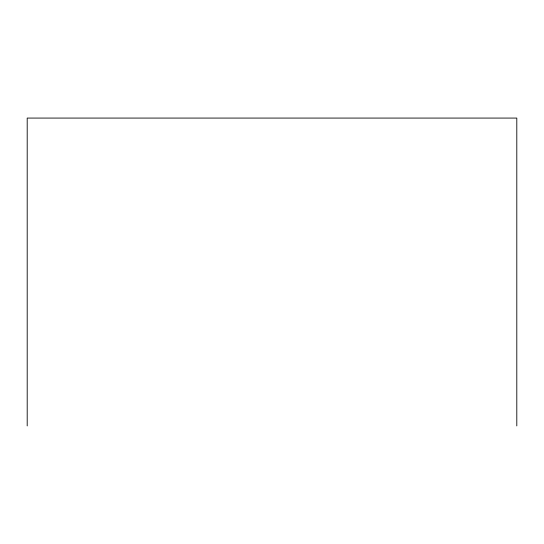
<?xml version="1.0" encoding="UTF-8"?>
<svg xmlns="http://www.w3.org/2000/svg" width="544" height="544" viewBox="0 0 544 544"><rect width="100%" height="100%" fill="white"/><g stroke="black" fill="none" stroke-linecap="round" stroke-linejoin="round"><path stroke-width="0.82" d="M516.8 425.925L516.8 118.075L27.2 118.075L27.2 425.925"/></g></svg>
